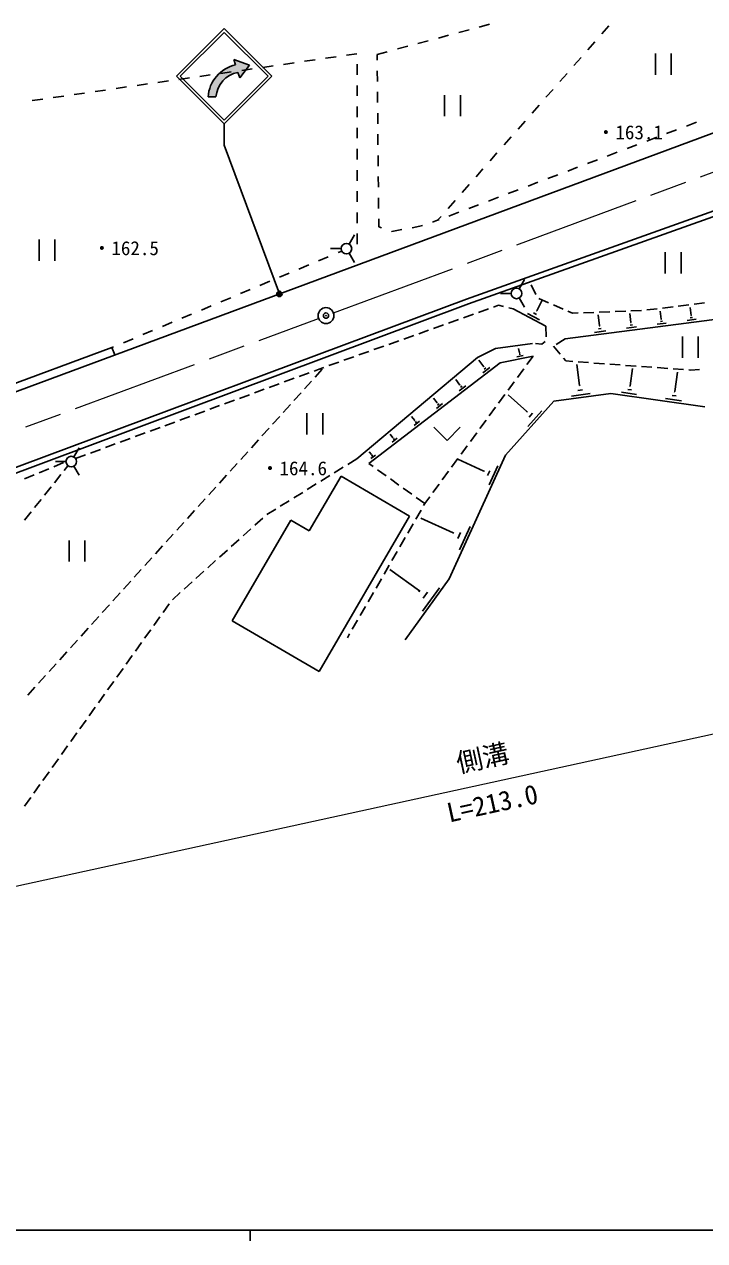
# Model space of a CAD drawing. Units: millimetres, scale not verified. Extents: x 40000 to 680000, y 20000 to 380000.
# Drawn here: x 146666 to 210956, y 204000 to 318918 of the extents above; entities that cross this region are included whole.
import ezdxf
from ezdxf.enums import TextEntityAlignment as Align

# ---------------------------------------------------------------- set-up
doc = ezdxf.new("R2010")
doc.units = ezdxf.units.MM
doc.header["$LTSCALE"] = 1000
doc.header["$PDMODE"] = 32
doc.header["$PDSIZE"] = 500
doc.linetypes.add('CHAIN', pattern=[18.5, 12, -1.5, 3.5, -1.5])
for name, color, linetype, lineweight in [('S-BGD', 7, 'Continuous', 25), ('S-BMK', 2, 'CHAIN', 13), ('S-BMK-SRVR', 3, 'Continuous', 25), ('S-STR-HTXT', 7, 'Continuous', 13), ('S-STR-STRC', 7, 'Continuous', 25), ('S-TTL-BAND', 7, 'Continuous', 25)]:
    doc.layers.add(name, color=color, linetype=linetype, lineweight=lineweight)
doc.styles.add('@ＭＳ ゴシック', font='')
doc.styles.add('ＭＳ ゴシック', font='')
doc.styles.get('@ＭＳ ゴシック').set_extended_font_data('@MS Gothic')
doc.styles.get('ＭＳ ゴシック').set_extended_font_data('MS Gothic')

msp = doc.modelspace()

# ---------------------------------------------------------------- hatches: boundary and pattern name
at = {"layer": 'S-STR-STRC'}
msp.add_hatch(color=256, dxfattribs=at).paths.add_polyline_path([(166624, 315089), (166459, 315608), (167929, 315044), (167017, 313860), (166851, 314379), (166807, 314370), (166763, 314360), (166719, 314349), (166675, 314338), (166632, 314325), (166589, 314312), (166546, 314299), (166503, 314284), (166460, 314269), (166418, 314253), (166376, 314237), (166335, 314219), (166293, 314201), (166252, 314182), (166212, 314163), (166171, 314142), (166131, 314121), (166092, 314100), (166053, 314077), (166014, 314054), (165975, 314031), (165937, 314006), (165900, 313981), (165863, 313956), (165826, 313929), (165790, 313902), (165754, 313875), (165719, 313847), (165684, 313818), (165650, 313788), (165616, 313758), (165583, 313728), (165550, 313697), (165518, 313665), (165487, 313633), (165456, 313600), (165425, 313567), (165396, 313533), (165366, 313498), (165338, 313463), (165310, 313428), (165282, 313392), (165256, 313356), (165230, 313319), (165204, 313282), (165179, 313244), (165155, 313206), (165132, 313167), (165109, 313128), (165087, 313089), (165065, 313049), (165045, 313009), (165025, 312969), (165005, 312928), (164987, 312887), (164969, 312845), (164952, 312804), (164935, 312762), (164920, 312719), (164905, 312677), (164890, 312634), (164877, 312591), (164864, 312548), (164852, 312504), (164841, 312460), (164831, 312416), (164821, 312372), (164812, 312328), (164804, 312284), (164797, 312239), (164790, 312194), (164785, 312150), (164780, 312105), (164775, 312060), (164775, 312056), (164032, 312057), (164035, 312096), (164039, 312154), (164045, 312211), (164052, 312269), (164060, 312326), (164069, 312384), (164079, 312441), (164090, 312498), (164102, 312555), (164115, 312611), (164129, 312668), (164144, 312724), (164160, 312780), (164177, 312835), (164194, 312891), (164213, 312946), (164233, 313000), (164254, 313054), (164275, 313108), (164298, 313162), (164321, 313215), (164346, 313268), (164371, 313320), (164397, 313372), (164424, 313423), (164453, 313474), (164481, 313524), (164511, 313574), (164542, 313623), (164573, 313672), (164606, 313720), (164639, 313768), (164673, 313815), (164708, 313861), (164743, 313907), (164780, 313953), (164817, 313997), (164855, 314041), (164894, 314084), (164933, 314127), (164974, 314169), (165015, 314210), (165056, 314250), (165099, 314290), (165142, 314329), (165185, 314367), (165230, 314404), (165275, 314441), (165321, 314477), (165367, 314512), (165414, 314546), (165461, 314580), (165509, 314612), (165558, 314644), (165607, 314675), (165657, 314705), (165707, 314734), (165758, 314762), (165809, 314790), (165861, 314816), (165913, 314842), (165965, 314866), (166018, 314890), (166072, 314913), (166126, 314935), (166180, 314956), (166234, 314976), (166289, 314995), (166344, 315013), (166400, 315030), (166456, 315046), (166512, 315061), (166568, 315075)])

# ---------------------------------------------------------------- linework, layer by layer
at = {"layer": 'S-BGD'}
for p, q in [((187727, 318143), (188693, 318401)), ((189659, 318660), (190625, 318918)), ((201915, 318773), (201254, 318023)), ((183863, 317109), (184829, 317367)), ((185795, 317626), (186761, 317884)), ((200592, 317273), (199931, 316523)), ((177109, 315994), (178099, 316137)), ((179998, 316075), (180964, 316333)), ((180004, 315532), (179998, 316075)), ((181930, 316592), (182896, 316850)), ((206303, 316159), (206303, 314159)), ((207803, 316159), (207803, 314159)), ((169191, 314853), (170181, 314996)), ((171171, 315138), (172161, 315281)), ((173150, 315424), (174140, 315566)), ((175130, 315709), (176120, 315852)), ((178108, 315147), (178109, 314147)), ((199270, 315773), (198608, 315023)), ((161273, 313712), (162263, 313854)), ((163253, 313997), (164242, 314140)), ((165232, 314282), (166222, 314425)), ((167212, 314568), (168201, 314710)), ((180025, 313532), (180014, 314532)), ((197947, 314273), (197285, 313523)), ((153355, 312570), (154345, 312713)), ((155334, 312856), (156324, 312998)), ((157314, 313141), (158304, 313284)), ((159294, 313426), (160283, 313569)), ((178109, 313147), (178109, 312147)), ((196624, 312773), (195962, 312023)), ((220385, 311842), (141156, 282467)), ((147416, 311714), (148406, 311857)), ((149396, 312000), (150386, 312142)), ((151375, 312285), (152365, 312428)), ((180045, 311532), (180035, 312532)), ((186368, 312239), (186368, 310239)), ((187868, 312239), (187868, 310239)), ((178109, 311147), (178110, 310147)), ((180066, 309532), (180056, 310532)), ((195301, 311273), (194640, 310523)), ((178110, 309147), (178110, 308147)), ((193978, 309773), (193317, 309023)), ((210169, 309664), (209234, 309310)), ((180086, 307532), (180076, 308532)), ((192655, 308273), (191994, 307523)), ((206428, 308247), (205493, 307893)), ((208299, 308955), (207363, 308601)), ((178110, 307147), (178110, 306147)), ((204558, 307538), (203623, 307184)), ((180107, 305533), (180097, 306532)), ((191332, 306773), (190671, 306023)), ((200817, 306122), (199882, 305767)), ((202688, 306830), (201752, 306476)), ((178111, 305147), (178111, 304147)), ((180128, 303533), (180117, 304533)), ((188459, 292966), (222835, 305232)), ((188630, 292496), (223010, 304763)), ((190009, 305273), (189348, 304522)), ((197077, 304705), (196142, 304350)), ((198947, 305413), (198012, 305059)), ((188687, 303772), (188025, 303022)), ((195206, 303996), (194271, 303642)), ((178111, 303147), (178111, 302147)), ((180148, 301533), (180138, 302533)), ((187364, 302272), (186702, 301522)), ((191466, 302579), (190531, 302225)), ((193336, 303288), (192401, 302934)), ((178112, 301147), (178112, 300147)), ((187725, 301162), (186790, 300808)), ((189595, 301871), (188660, 301517)), ((180166, 299791), (180158, 300533)), ((185712, 300400), (185236, 300237)), ((186041, 300772), (185712, 300400)), ((185855, 300454), (185712, 300400)), ((177355, 298156), (177855, 299022)), ((178112, 299147), (178112, 298147)), ((180409, 299703), (180166, 299791)), ((181385, 299350), (181349, 299363)), ((182331, 299521), (181385, 299350)), ((184053, 299833), (183315, 299699)), ((184290, 299914), (184053, 299833)), ((148064, 298575), (148064, 296575)), ((149564, 298575), (149564, 296575)), ((176605, 297723), (175605, 297723)), ((175386, 296960), (174464, 296573)), ((176660, 297495), (176308, 297347)), ((177355, 297290), (177855, 296424)), ((207225, 297382), (207225, 295382)), ((208725, 297382), (208725, 295382)), ((171698, 295411), (170776, 295024)), ((173542, 296186), (172620, 295799)), ((169854, 294637), (168932, 294250)), ((193428, 293929), (193928, 294795)), ((195002, 293399), (194558, 294295)), ((166165, 293089), (165243, 292702)), ((168010, 293863), (167087, 293476)), ((192678, 293496), (191678, 293496)), ((193428, 293063), (193928, 292197)), ((143484, 276184), (188459, 292966)), ((143659, 275716), (188630, 292496)), ((164321, 292315), (163399, 291928)), ((189584, 291701), (190526, 292036)), ((190997, 292204), (191480, 292376)), ((191480, 292376), (191953, 292258)), ((192438, 292136), (192875, 292027)), ((192875, 292027), (195931, 290398)), ((195089, 291865), (195577, 292781)), ((196204, 292617), (195288, 293017)), ((197579, 292016), (196662, 292416)), ((206482, 292049), (205489, 291929)), ((207971, 292230), (206978, 292109)), ((209460, 292411), (208467, 292290)), ((209672, 291416), (209575, 292166)), ((210949, 292591), (209956, 292471)), ((160633, 290767), (159711, 290380)), ((162477, 291541), (161555, 291154)), ((186758, 290695), (187700, 291031)), ((188171, 291198), (189113, 291534)), ((194211, 291598), (195356, 290988)), ((194793, 291656), (195079, 291503)), ((195053, 291885), (195124, 291846)), ((216681, 291644), (197773, 289206)), ((198476, 291624), (198037, 291816)), ((198996, 291645), (198476, 291624)), ((200495, 291704), (199496, 291665)), ((201015, 290419), (200878, 291479)), ((201994, 291764), (200995, 291724)), ((203493, 291824), (202493, 291784)), ((203988, 290736), (203875, 291609)), ((204991, 291883), (203992, 291843)), ((206850, 291058), (206751, 291828)), ((206771, 290833), (206983, 290860)), ((206823, 291055), (206876, 291062)), ((209309, 290945), (210143, 291053)), ((209595, 291194), (209803, 291221)), ((209646, 291412), (209698, 291419)), ((158789, 289993), (157867, 289606)), ((183931, 289690), (184873, 290025)), ((185344, 290192), (186286, 290528)), ((195931, 290398), (195992, 289400)), ((200550, 289816), (201618, 289954)), ((200916, 290134), (201183, 290169)), ((200982, 290414), (201048, 290423)), ((203579, 290206), (204518, 290328)), ((203901, 290487), (204135, 290517)), ((203958, 290733), (204017, 290740)), ((206481, 290581), (207328, 290690)), ((156945, 289218), (156023, 288831)), ((179692, 288181), (180634, 288516)), ((181105, 288684), (182047, 289019)), ((182518, 289187), (183460, 289522)), ((194672, 288776), (191197, 288280)), ((195553, 288705), (194970, 288752)), ((195875, 288965), (195553, 288705)), ((196657, 288518), (197297, 287749)), ((197773, 289206), (196921, 288681)), ((208856, 289423), (208856, 287423)), ((210356, 289423), (210356, 287423)), ((154951, 288381), (140915, 283177)), ((155101, 288444), (154951, 288381)), ((155211, 287678), (154951, 288381)), ((176865, 287175), (177807, 287510)), ((189495, 287429), (178077, 277854)), ((178278, 287678), (179221, 288013)), ((191197, 288280), (189495, 287429)), ((194743, 287570), (191623, 286932)), ((193818, 287636), (193219, 287514)), ((193457, 287875), (193370, 288301)), ((193563, 287740), (193413, 287709)), ((193476, 287878), (193439, 287871)), ((194743, 287570), (194151, 286764)), ((197617, 287365), (197829, 287111)), ((174041, 286164), (174542, 286348)), ((174154, 285590), (174825, 286331)), ((174542, 286348), (174981, 286504)), ((175452, 286672), (176394, 287007)), ((191623, 286932), (179211, 277429)), ((190074, 286572), (189600, 287191)), ((190643, 286497), (189999, 286004)), ((190094, 286587), (190054, 286557)), ((190278, 286473), (190117, 286349)), ((193855, 286362), (193263, 285556)), ((197829, 287111), (198496, 287063)), ((199141, 284805), (198871, 286790)), ((198995, 287026), (199992, 286954)), ((200491, 286917), (201488, 286845)), ((201987, 286808), (202984, 286736)), ((203483, 286699), (204480, 286627)), ((203906, 284754), (204140, 286401)), ((204979, 286590), (205976, 286518)), ((206475, 286481), (207473, 286409)), ((207971, 286372), (208969, 286300)), ((209467, 286263), (209628, 286252)), ((209628, 286252), (210465, 286305)), ((171224, 285131), (172163, 285476)), ((172632, 285648), (173571, 285992)), ((173148, 284477), (173819, 285219)), ((187833, 284842), (187429, 285370)), ((192967, 285153), (192375, 284347)), ((208130, 284214), (208389, 286040)), ((166999, 283582), (167938, 283926)), ((168408, 284098), (169346, 284442)), ((169816, 284615), (170755, 284959)), ((172142, 283364), (172813, 284106)), ((188386, 284769), (187760, 284289)), ((187853, 284857), (187814, 284827)), ((188031, 284745), (187875, 284625)), ((192079, 283944), (191487, 283138)), ((194156, 282334), (192376, 283929)), ((196710, 283317), (202084, 284047)), ((198372, 283795), (200151, 284037)), ((198979, 284330), (199424, 284391)), ((199085, 284798), (199196, 284813)), ((202084, 284047), (210976, 282786)), ((203109, 284154), (204506, 283956)), ((203682, 284429), (204032, 284380)), ((203863, 284760), (203950, 284747)), ((207887, 283863), (208265, 283809)), ((208083, 284221), (208177, 284207)), ((164183, 282549), (165122, 282893)), ((165591, 283065), (166530, 283409)), ((171136, 282252), (171807, 282993)), ((185669, 283146), (185320, 283602)), ((186179, 283079), (185602, 282637)), ((185687, 283160), (185651, 283132)), ((185852, 283057), (185708, 282947)), ((191191, 282735), (190598, 281929)), ((192131, 278208), (196710, 283317)), ((207266, 283565), (208779, 283350)), ((161366, 281516), (162305, 281860)), ((162775, 282032), (163713, 282376)), ((170130, 281139), (170801, 281881)), ((173367, 282181), (173367, 280181)), ((174867, 282181), (174867, 280181)), ((183553, 281488), (183258, 281873)), ((194197, 282380), (194114, 282287)), ((195562, 282411), (194233, 280928)), ((194693, 282187), (194360, 281816)), ((158550, 280482), (159489, 280827)), ((159958, 280999), (160897, 281343)), ((169124, 280026), (169795, 280768)), ((184020, 281426), (183491, 281020)), ((183569, 281500), (183536, 281475)), ((183720, 281406), (183588, 281305)), ((185360, 280844), (186610, 279594)), ((187860, 280844), (186610, 279594)), ((190302, 281526), (189710, 280720)), ((154325, 278933), (155264, 279277)), ((155733, 279449), (156672, 279794)), ((157142, 279966), (158080, 280310)), ((168118, 278914), (168789, 279655)), ((181483, 279866), (181241, 280182)), ((181909, 279809), (181426, 279440)), ((181498, 279877), (181468, 279854)), ((181636, 279791), (181515, 279699)), ((189414, 280317), (188822, 279512)), ((151353, 278041), (151853, 278907)), ((151508, 277900), (152447, 278244)), ((152917, 278416), (153856, 278761)), ((167112, 277801), (167783, 278543)), ((179458, 278279), (179268, 278527)), ((179844, 278228), (179407, 277893)), ((179472, 278289), (179445, 278268)), ((179596, 278212), (179487, 278128)), ((186823, 266529), (192131, 278208)), ((188526, 279109), (187934, 278303)), ((149445, 277126), (150368, 277510)), ((150603, 277608), (149603, 277608)), ((150439, 276776), (150791, 277217)), ((151353, 277175), (151853, 276309)), ((166106, 276688), (166777, 277430)), ((176801, 277066), (175950, 276540)), ((178077, 277854), (177226, 277329)), ((179629, 277131), (179211, 277429)), ((187638, 277900), (187046, 277094)), ((190087, 276717), (187637, 277830)), ((191403, 277211), (190581, 275401)), ((146675, 275974), (147598, 276358)), ((148060, 276550), (148983, 276934)), ((149504, 275603), (150127, 276385)), ((165100, 275576), (165771, 276317)), ((176601, 276244), (173578, 271061)), ((175524, 276278), (174674, 275752)), ((183079, 272465), (176601, 276244)), ((180849, 276259), (180036, 276840)), ((182070, 275388), (181256, 275969)), ((186750, 276691), (186158, 275885)), ((190113, 276774), (190061, 276660)), ((190642, 276738), (190437, 276285)), ((148569, 274430), (149192, 275212)), ((164095, 274463), (164765, 275205)), ((172972, 274701), (172121, 274175)), ((174248, 275489), (173398, 274964)), ((183291, 274516), (182477, 275097)), ((185862, 275482), (185270, 274676)), ((147634, 273257), (148257, 274039)), ((163089, 273350), (163759, 274092)), ((171696, 273913), (170845, 273387)), ((184512, 273645), (183698, 274226)), ((184512, 273645), (184402, 273454)), ((184974, 274273), (184512, 273645)), ((146699, 272084), (147322, 272866)), ((162083, 272237), (162753, 272979)), ((170420, 273124), (169569, 272599)), ((183079, 272465), (174514, 257781)), ((184152, 273021), (183653, 272155)), ((161077, 271125), (161747, 271867)), ((171850, 272069), (166308, 262567)), ((168081, 271264), (167339, 270593)), ((169193, 272270), (168451, 271599)), ((173578, 271061), (171850, 272069)), ((183403, 271722), (182903, 270855)), ((187197, 270879), (184140, 272269)), ((188798, 271479), (187798, 269278)), ((150895, 270163), (150895, 268163)), ((152395, 270163), (152395, 268163)), ((160071, 270012), (160741, 270754)), ((166968, 270258), (166226, 269587)), ((182653, 270422), (182154, 269556)), ((187229, 270948), (187166, 270810)), ((187873, 270904), (187623, 270354)), ((159065, 268899), (159735, 269641)), ((165855, 269252), (165114, 268581)), ((181904, 269123), (181404, 268257)), ((158059, 267787), (158729, 268529)), ((164743, 268246), (164001, 267575)), ((181155, 267824), (180655, 266957)), ((157053, 266674), (157723, 267416)), ((163630, 267240), (162888, 266569)), ((183998, 265381), (181201, 267407)), ((156047, 265561), (156717, 266303)), ((162518, 266234), (161776, 265563)), ((180405, 266524), (179905, 265658)), ((182642, 260756), (186823, 266529)), ((185904, 265686), (184303, 263475)), ((155041, 264449), (155712, 265191)), ((161405, 265228), (160663, 264557)), ((179656, 265225), (179156, 264359)), ((184048, 265450), (183948, 265312)), ((184751, 265258), (184350, 264705)), ((154035, 263336), (154706, 264078)), ((160357, 264164), (159776, 263351)), ((178906, 263925), (178407, 263059)), ((153029, 262223), (153700, 262965)), ((159485, 262944), (158903, 262131)), ((174514, 257781), (166308, 262567)), ((178157, 262626), (177657, 261760)), ((152023, 261111), (152694, 261853)), ((158612, 261724), (158030, 260911)), ((177407, 261327), (177195, 260958)), ((151017, 259998), (151688, 260740)), ((157739, 260504), (157157, 259691)), ((150011, 258885), (150682, 259627)), ((156867, 259284), (156285, 258471)), ((149005, 257773), (149676, 258514)), ((155994, 258064), (155412, 257251)), ((146993, 255547), (147664, 256289)), ((147999, 256660), (148670, 257402)), ((155121, 256844), (154539, 256031)), ((154248, 255624), (153667, 254811)), ((153376, 254404), (152794, 253591)), ((152503, 253184), (151921, 252371)), ((151630, 251964), (151048, 251151)), ((150757, 250744), (150176, 249931)), ((149885, 249524), (149303, 248711)), ((149012, 248304), (148430, 247491)), ((148139, 247084), (147557, 246271)), ((147266, 245864), (146685, 245051))]:
    msp.add_line(p, q, dxfattribs=at)
for centre in [(177105, 297723), (193178, 293496), (151103, 277608)]:
    msp.add_circle(centre, 500, dxfattribs=at)
at = {"layer": 'S-BMK'}
for p, q in [((175875, 291660), (230023, 311736)), ((82112, 256896), (174469, 291139))]:
    msp.add_line(p, q, dxfattribs=at)
at = {"layer": 'S-BMK-SRVR'}
msp.add_circle((175172, 291399), 750, dxfattribs=at)
msp.add_point((175172, 291399), dxfattribs=at)
at = {"layer": 'S-STR-HTXT'}
msp.add_line((279287, 266566), (101684, 227840), dxfattribs=at)
at = {"layer": 'S-STR-STRC'}
for p, q in [((161051, 314010), (165551, 318510)), ((170052, 314010), (165552, 318510)), ((161405, 314010), (165551, 318156)), ((169698, 314010), (165554, 318155)), ((166459, 315608), (167929, 315044)), ((166624, 315089), (166459, 315608)), ((167929, 315044), (167017, 313860)), ((161052, 314010), (165551, 309510)), ((161405, 314010), (165551, 309863)), ((165552, 309510), (170052, 314010)), ((165552, 309863), (169698, 314010)), ((167017, 313860), (166851, 314379)), ((164032, 312057), (164775, 312056)), ((165552, 309510), (165552, 307510)), ((170766, 293445), (165552, 307510))]:
    msp.add_line(p, q, dxfattribs=at)
for radius in [150, 120, 90, 60, 30]:
    msp.add_circle((170766, 293445), radius, dxfattribs=at)
for radius, start, end in [(3327, 102.62812, 176.29677), (2586, 101.16557, 175.26003)]:
    msp.add_arc((167352, 311842), radius, start, end, dxfattribs=at)
msp.add_point((170766, 293445), dxfattribs=at)
at = {"layer": 'S-TTL-BAND'}
for p, q in [((40000, 205000), (579000, 205000)), ((168000, 205000), (168000, 204000))]:
    msp.add_line(p, q, dxfattribs=at)

# ---------------------------------------------------------------- texts
at = {"layer": 'S-BGD', "style": 'ＭＳ ゴシック'}
for s, p in [('・163.1', (200720, 308715)), ('・162.5', (153094, 297769)), ('・164.6', (168980, 276973))]:
    msp.add_text(s, height=1320, dxfattribs=at).set_placement(p, align=Align.MIDDLE_LEFT)
at = {"layer": 'S-STR-HTXT', "style": 'ＭＳ ゴシック'}
msp.add_text('側溝', height=1833, rotation=12.301, dxfattribs=at).set_placement((190273, 248180), align=Align.BOTTOM_CENTER)
at = {"layer": 'S-STR-HTXT', "style": '@ＭＳ ゴシック'}
msp.add_text('L=213.0', height=1833, rotation=12.301, dxfattribs=at).set_placement((190699, 246226), align=Align.TOP_CENTER)

doc.saveas('drawing.dxf')
